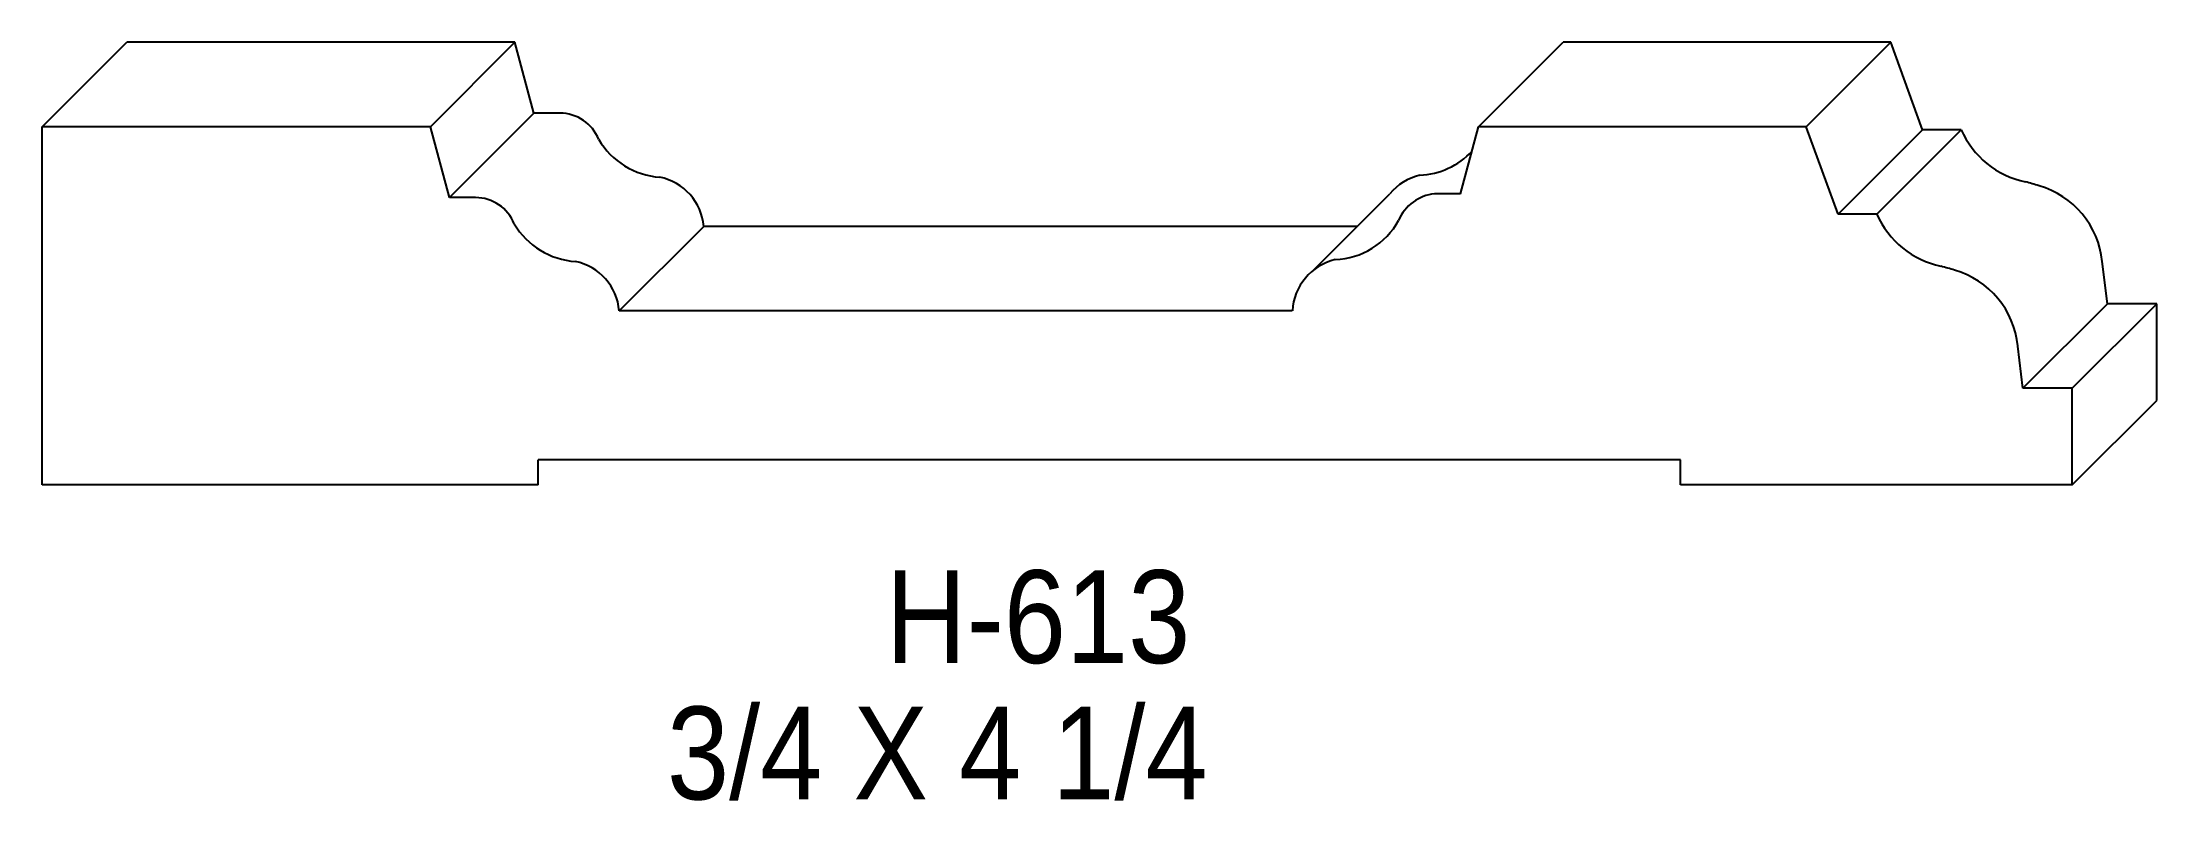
# Model space of a CAD drawing. Extents: x 64.39 to 68.82, y 148.25 to 149.84.
import ezdxf

# ---------------------------------------------------------------- set-up
doc = ezdxf.new("R2010")
doc.units = 0
doc.header["$LTSCALE"] = 5
doc.layers.add('PROFILE', color=7, linetype='CONTINUOUS')
doc.styles.add('TXT', font='TXT', dxfattribs={"height": 3.5})

msp = doc.modelspace()

# ---------------------------------------------------------------- linework, layer by layer
at = {"layer": 'PROFILE', "color": 1, "linetype": 'CONTINUOUS'}
for p, q in [((64.3897, 149.6602), (64.5664, 149.837)), ((65.3788, 149.837), (64.5664, 149.837)), ((65.202, 149.6602), (65.3788, 149.837)), ((65.4185, 149.6885), (65.3788, 149.837)), ((67.3961, 149.6602), (67.5729, 149.837)), ((68.2586, 149.837), (67.5729, 149.837)), ((68.0819, 149.6602), (68.2586, 149.837)), ((68.3253, 149.6538), (68.2586, 149.837)), ((65.2418, 149.5117), (65.4185, 149.6885)), ((65.4731, 149.6885), (65.4185, 149.6885)), ((64.3897, 148.9104), (64.3897, 149.6602)), ((65.202, 149.6602), (64.3897, 149.6602)), ((65.2418, 149.5117), (65.202, 149.6602)), ((67.3584, 149.5195), (67.3961, 149.6602)), ((68.0819, 149.6602), (67.3961, 149.6602)), ((68.1485, 149.4771), (68.0819, 149.6602)), ((68.1485, 149.4771), (68.3253, 149.6538)), ((68.2292, 149.4771), (68.4059, 149.6538)), ((68.4059, 149.6538), (68.3253, 149.6538)), ((65.2964, 149.5117), (65.2418, 149.5117)), ((67.048, 149.3577), (67.2101, 149.5198)), ((67.3584, 149.5195), (67.304, 149.5195)), ((68.2292, 149.4771), (68.1485, 149.4771)), ((65.5973, 149.2745), (65.774, 149.4512)), ((67.1415, 149.4512), (65.774, 149.4512)), ((68.7121, 149.2892), (68.7013, 149.3777)), ((68.5354, 149.1125), (68.7121, 149.2892)), ((68.6386, 149.1125), (68.8153, 149.2892)), ((68.8153, 149.2892), (68.7121, 149.2892)), ((68.8153, 149.0871), (68.8153, 149.2892)), ((67.0061, 149.2745), (65.5973, 149.2745)), ((68.5354, 149.1125), (68.5245, 149.2009)), ((68.6386, 149.1125), (68.5354, 149.1125)), ((68.6386, 148.9104), (68.6386, 149.1125)), ((68.6386, 148.9104), (68.8153, 149.0871)), ((67.8186, 148.9627), (65.4277, 148.9627)), ((65.4277, 148.9104), (65.4277, 148.9627)), ((67.8186, 148.9104), (67.8186, 148.9627)), ((65.4277, 148.9104), (64.3897, 148.9104)), ((68.6386, 148.9104), (67.8186, 148.9104))]:
    msp.add_line(p, q, dxfattribs=at)
for centre, major_axis, start_param, end_param in [((65.4731, 149.6012), (0.0873, 0), 0.377637, 1.570796), ((65.6935, 149.7159), (0, 0.1618), -4.177234, -3.210778), ((68.5802, 149.7311), (0, 0.1906), -4.295052, -3.352309), ((67.2664, 149.7171), (0.1586, 0), -1.530539, -0.749655), ((65.6595, 149.4418), (0, 0.1149), -1.488849, -0.200124), ((67.3002, 149.4443), (0, 0.1175), 0.235907, 0.874006), ((67.9631, 147.4444), (0, 2.1782), -0.281859, -0.268221), ((65.2964, 149.4244), (0, 0.0873), -1.193159, 0), ((67.3136, 149.4276), (0, 0.0925), 0.104746, 1.165682), ((68.5176, 149.3593), (0, 0.1846), -1.471152, -0.281859), ((65.5168, 149.5392), (0, 0.1618), -4.177234, -3.210778), ((67.0896, 149.5403), (0, 0.1586), -3.101336, -2.072949), ((68.4035, 149.5544), (0.1906, 0), -2.724255, -1.781512), ((65.4827, 149.2651), (0, 0.1149), -1.488849, -0.200124), ((67.1235, 149.2676), (0, 0.1175), 0.235907, 1.512104), ((67.7864, 147.2676), (0, 2.1782), -0.281859, -0.268221), ((68.3409, 149.1826), (0, 0.1846), -1.471152, -0.281859)]:
    msp.add_ellipse(centre, major_axis=major_axis, ratio=1, start_param=start_param, end_param=end_param, dxfattribs=at)

# ---------------------------------------------------------------- texts
at = {"layer": 'PROFILE', "color": 1, "linetype": 'CONTINUOUS', "style": 'TXT', "width": 0.9}
for s, height, p in [('H-613', 0.19439, (66.1554, 148.537)), ('3/4 X 4 1/4', 0.194395, (65.6972, 148.2515))]:
    msp.add_text(s, height=height, dxfattribs=at).set_placement(p)

doc.saveas('drawing.dxf')
